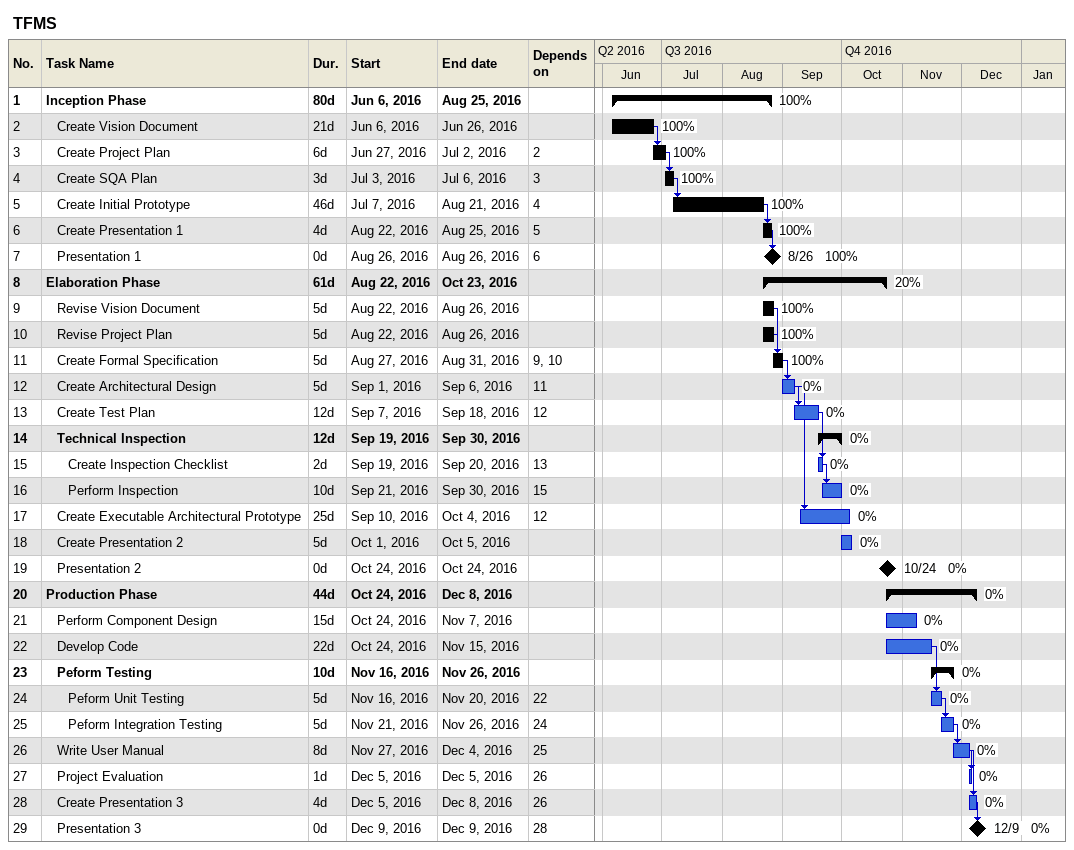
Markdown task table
TFMS

| ID | Level | Task | Duration | Start | Finish | Predecessors | % complete |
|---|---|---|---|---|---|---|---|
| 1 | 1 | **Inception Phase** | 80d | 2016-06-06 | 2016-08-25 |  | 100 |
| 2 | 2 | Create Vision Document | 21d | 2016-06-06 | 2016-06-26 |  | 100 |
| 3 | 2 | Create Project Plan | 6d | 2016-06-27 | 2016-07-02 | 2 | 100 |
| 4 | 2 | Create SQA Plan | 3d | 2016-07-03 | 2016-07-06 | 3 | 100 |
| 5 | 2 | Create Initial Prototype | 46d | 2016-07-07 | 2016-08-21 | 4 | 100 |
| 6 | 2 | Create Presentation 1 | 4d | 2016-08-22 | 2016-08-25 | 5 | 100 |
| 7 | 2 | Presentation 1 | 0d | 2016-08-26 | 2016-08-26 | 6 | 100 |
| 8 | 1 | **Elaboration Phase** | 61d | 2016-08-22 | 2016-10-23 |  | 20 |
| 9 | 2 | Revise Vision Document | 5d | 2016-08-22 | 2016-08-26 |  | 100 |
| 10 | 2 | Revise Project Plan | 5d | 2016-08-22 | 2016-08-26 |  | 100 |
| 11 | 2 | Create Formal Specification | 5d | 2016-08-27 | 2016-08-31 | 9, 10 | 100 |
| 12 | 2 | Create Architectural Design | 5d | 2016-09-01 | 2016-09-06 | 11 | 0 |
| 13 | 2 | Create Test Plan | 12d | 2016-09-07 | 2016-09-18 | 12 | 0 |
| 14 | 2 | **Technical Inspection** | 12d | 2016-09-19 | 2016-09-30 |  | 0 |
| 15 | 3 | Create Inspection Checklist | 2d | 2016-09-19 | 2016-09-20 | 13 | 0 |
| 16 | 3 | Perform Inspection | 10d | 2016-09-21 | 2016-09-30 | 15 | 0 |
| 17 | 2 | Create Executable Architectural Prototype | 25d | 2016-09-10 | 2016-10-04 | 12 | 0 |
| 18 | 2 | Create Presentation 2 | 5d | 2016-10-01 | 2016-10-05 |  | 0 |
| 19 | 2 | Presentation 2 | 0d | 2016-10-24 | 2016-10-24 |  | 0 |
| 20 | 1 | **Production Phase** | 44d | 2016-10-24 | 2016-12-08 |  | 0 |
| 21 | 2 | Perform Component Design | 15d | 2016-10-24 | 2016-11-07 |  | 0 |
| 22 | 2 | Develop Code | 22d | 2016-10-24 | 2016-11-15 |  | 0 |
| 23 | 2 | **Peform Testing** | 10d | 2016-11-16 | 2016-11-26 |  | 0 |
| 24 | 3 | Peform Unit Testing | 5d | 2016-11-16 | 2016-11-20 | 22 | 0 |
| 25 | 3 | Peform Integration Testing | 5d | 2016-11-21 | 2016-11-26 | 24 | 0 |
| 26 | 2 | Write User Manual | 8d | 2016-11-27 | 2016-12-04 | 25 | 0 |
| 27 | 2 | Project Evaluation | 1d | 2016-12-05 | 2016-12-05 | 26 | 0 |
| 28 | 2 | Create Presentation 3 | 4d | 2016-12-05 | 2016-12-08 | 26 | 0 |
| 29 | 2 | Presentation 3 | 0d | 2016-12-09 | 2016-12-09 | 28 | 0 |
